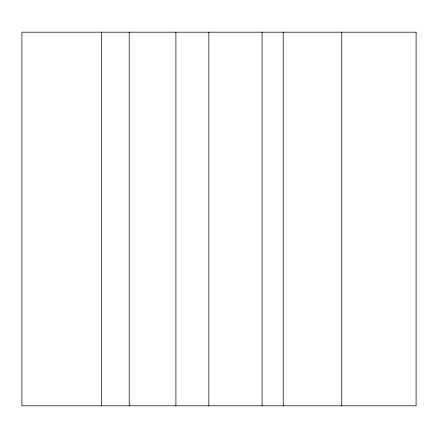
<?xml version="1.0" encoding="UTF-8"?>
<svg xmlns="http://www.w3.org/2000/svg" width="438" height="438" viewBox="0 0 438 438"><rect width="100%" height="100%" fill="white"/><g stroke="black" fill="none" stroke-linecap="round" stroke-linejoin="round"><path stroke-width="0.66" d="M341.739 32.188L341.739 405.812M283.216 32.188L283.216 405.812M262.088 32.188L262.088 405.812M208.855 32.188L208.855 405.812M175.912 32.188L175.912 405.812M129.205 32.188L129.205 405.812M101.55 32.188L101.55 405.812M416.1 32.188L21.9 32.188L21.9 405.812L416.1 405.812L416.1 32.188"/></g></svg>
